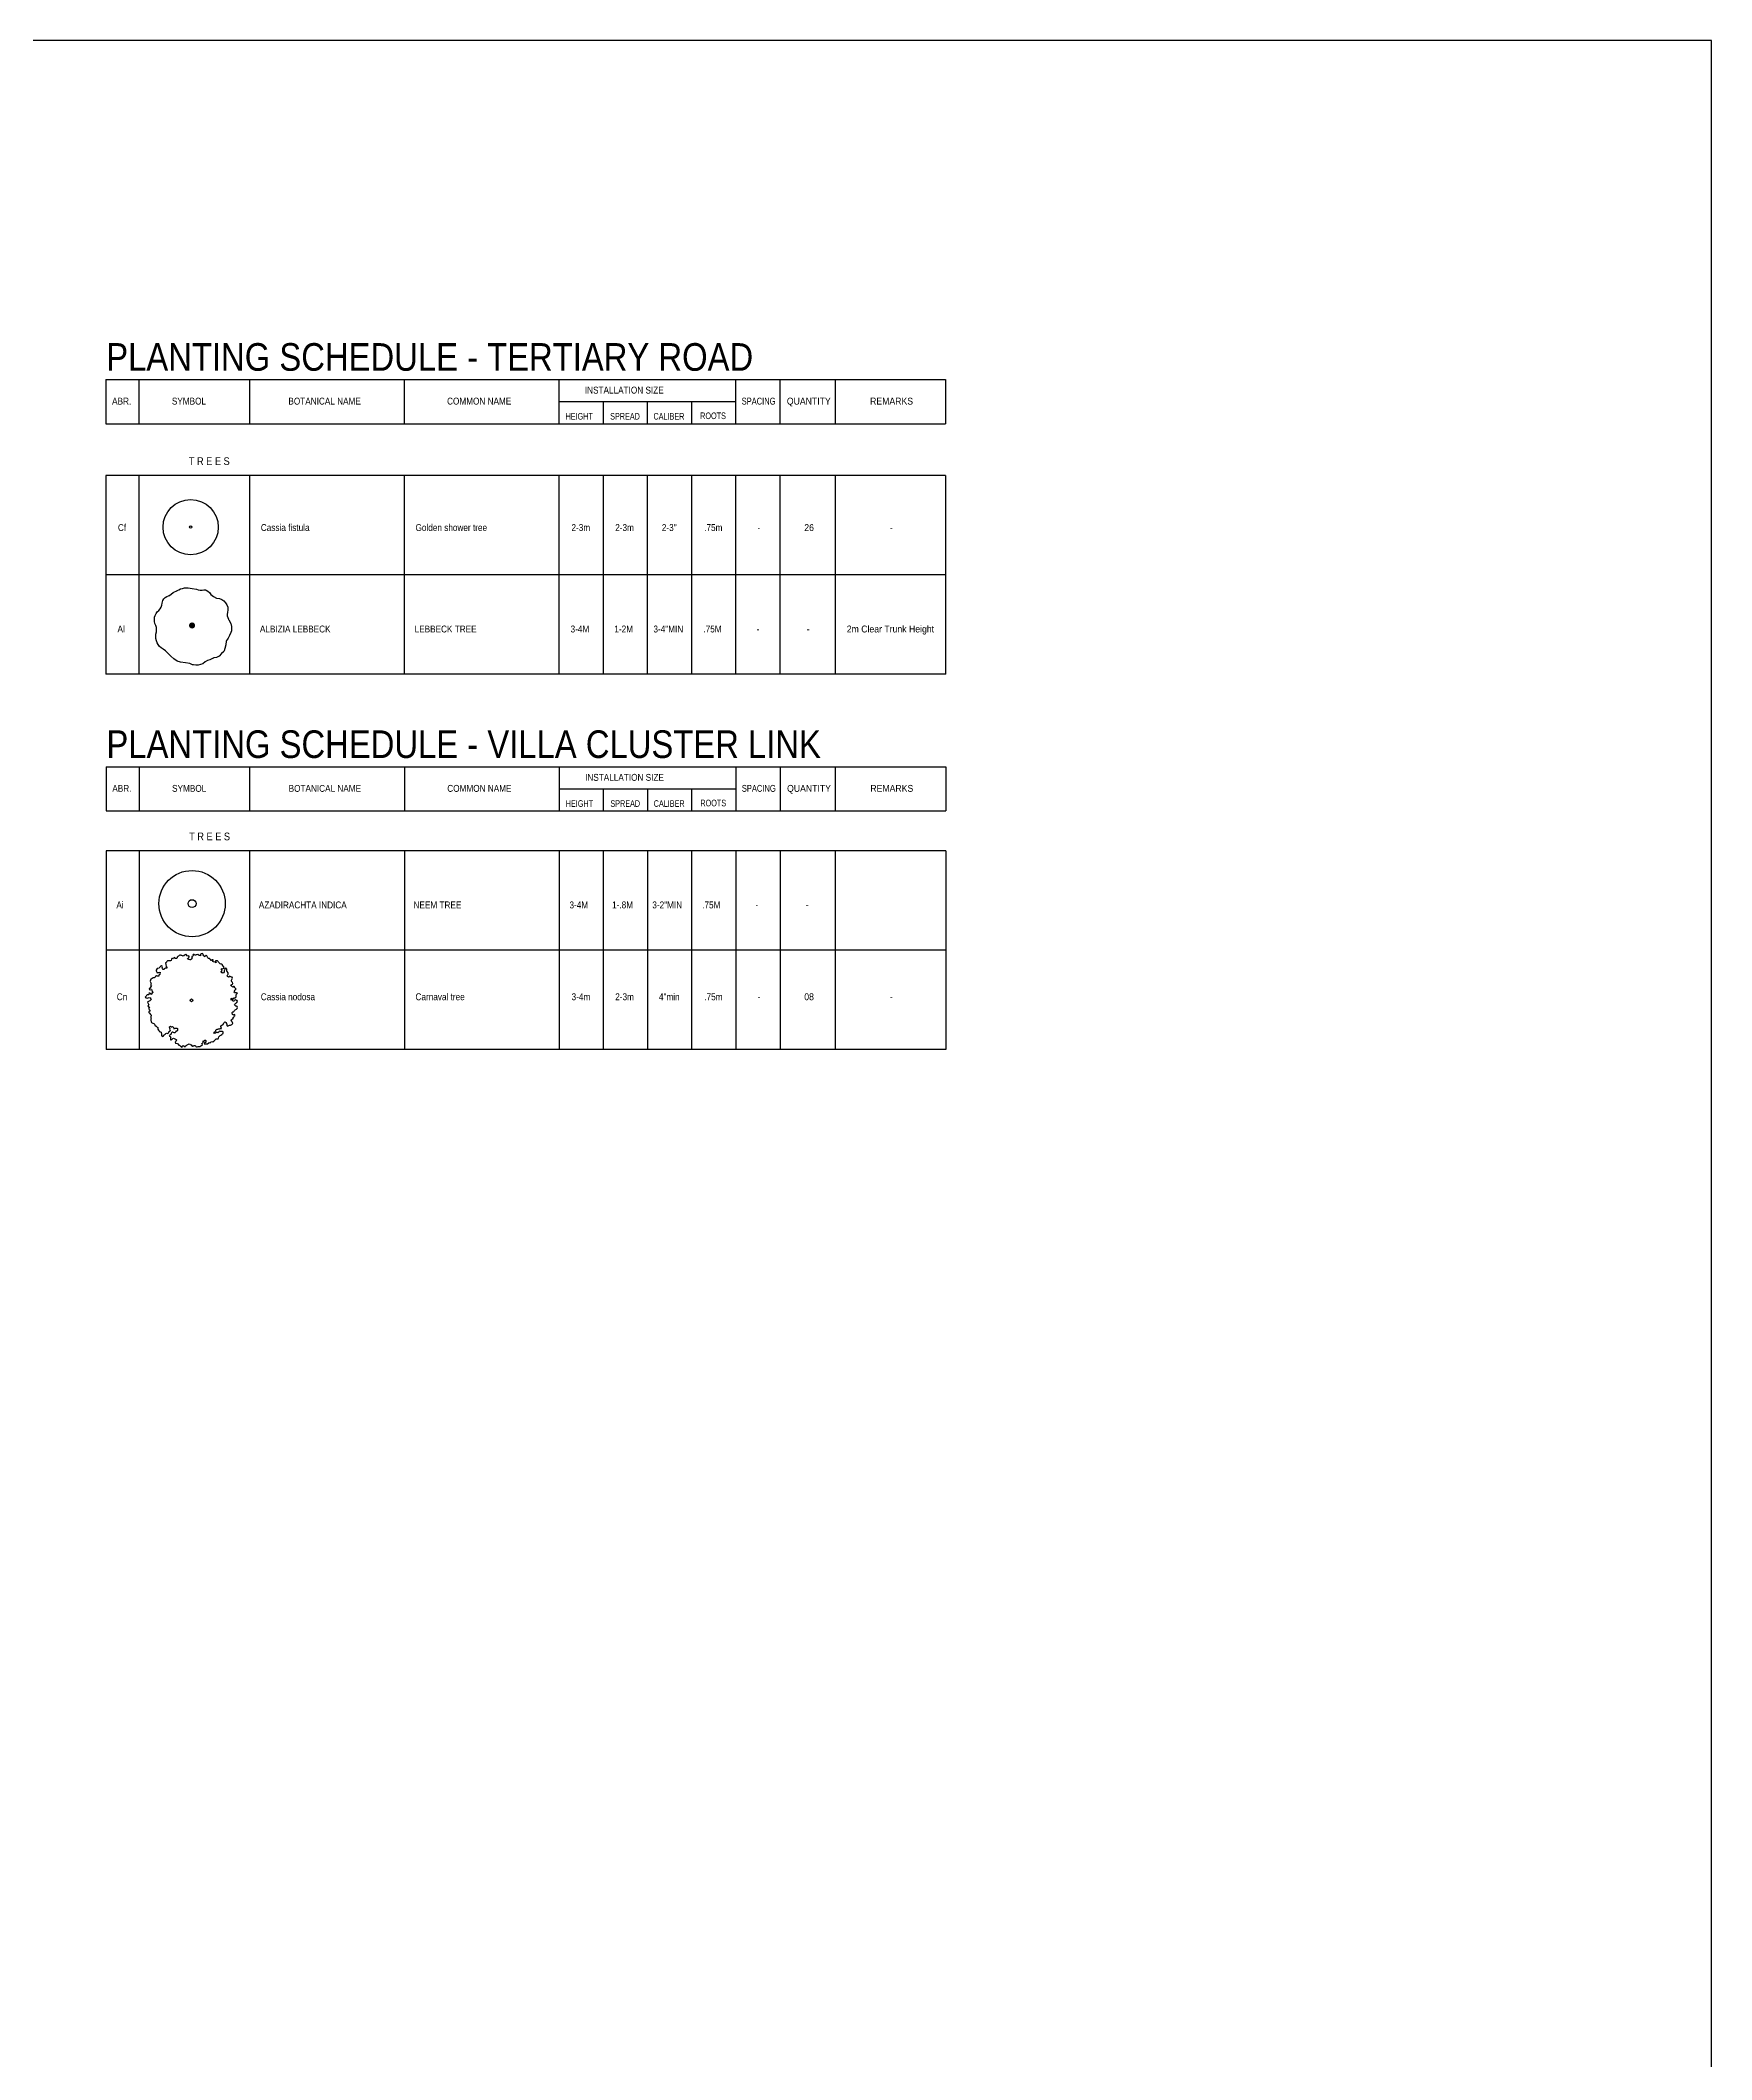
# Model space of a CAD drawing. Extents: x -2743 to -1606, y 314 to 679.
# Drawn here: x -2160.8 to -2009.5, y 495.9 to 678.6 of the extents above; entities that cross this region are included whole.
import ezdxf
from ezdxf.enums import TextEntityAlignment as Align

# ---------------------------------------------------------------- set-up
doc = ezdxf.new("R2010")
doc.units = 0
doc.header["$MEASUREMENT"] = 0
for name, color, linetype in [('L-PLNT-TAB', 1, 'Continuous'), ('L-PLNT-tree5m', 71, 'Continuous'), ('L-PLNT-tree6m', 71, 'Continuous'), ('L-PLNT-tree8m', 71, 'Continuous'), ('L-PLNT-trunk', 8, 'Continuous'), ('L-PLNT-txt', 54, 'Continuous')]:
    doc.layers.add(name, color=color, linetype=linetype)
doc.styles.add('PLNT-LEG', font='arial.ttf', dxfattribs={"width": 0.85})

# ---------------------------------------------------------------- blocks, each defined once
blk = doc.blocks.new('TABLE HEAD')
at = {"layer": 'L-PLNT-TAB'}
for p, q in [((0, 4000), (0, 0)), ((0, 4000), (76000, 4000)), ((3000, 4000), (3000, 0)), ((13000, 4000), (13000, 0)), ((27000, 4000), (27000, 0)), ((41000, 4000), (41000, 0)), ((57000, 4000), (57000, 0)), ((57000, 4000), (57000, 0)), ((61000, 4000), (61000, 0)), ((66000, 4000), (66000, 0)), ((76000, 4000), (76000, 0)), ((41000, 2000), (57000, 2000)), ((45000, 2000), (45000, 0)), ((49000, 2000), (49000, 0)), ((49000, 2000), (49000, 0)), ((53000, 2000), (53000, 0)), ((53000, 2000), (53000, 0)), ((0, 0), (76000, 0))]:
    blk.add_line(p, q, dxfattribs=at)
at = {"style": 'PLNT-LEG'}
for s, height, width, p in [('ABR.', 625, 0.85, (1439, 1729)), ('SYMBOL', 625, 0.85, (7527, 1729)), ('BOTANICAL NAME', 625, 0.85, (19806, 1729)), ('COMMON NAME', 625, 0.85, (33792, 1729)), ('SPACING', 625, 0.75, (59078, 1729)), ('QUANTITY', 625, 0.9, (63622, 1729)), ('REMARKS', 625, 0.9, (71114, 1729)), ('HEIGHT', 600, 0.75, (42844, 370)), ('SPREAD', 600, 0.75, (46992, 370)), ('CALIBER', 600, 0.75, (50966, 370)), ('ROOTS', 600, 0.75, (54958, 415))]:
    blk.add_text(s, height=height, dxfattribs=dict(at, width=width)).set_placement(p, align=Align.CENTER)
at = {"style": 'PLNT-LEG', "width": 0.85}
blk.add_text('INSTALLATION SIZE', height=625, dxfattribs=at).set_placement((46924, 3038), align=Align.MIDDLE_CENTER)
blk = doc.blocks.new('PL-TAB')
at = {"style": 'PLNT-LEG'}
for tag, width, p in [('ABRV.', 0.85, (1.44, 0)), ('SYMBOL', 0.85, (7.53, 0)), ('HEIGHT', 0.85, (42.96, 0)), ('SPREAD', 0.85, (46.92, 0)), ('CALIBER', 0.85, (50.97, 0)), ('ROOTS', 0.85, (54.96, 0)), ('SPACING', 0.75, (59.08, 0)), ('QUANTITY', 0.9, (63.62, 0)), ('REMARKS', 0.9, (69.21, 0))]:
    blk.add_attdef(tag, text='', height=0.625, dxfattribs=dict(at, width=width)).set_placement(p, align=Align.CENTER)
at = {"style": 'PLNT-LEG', "width": 0.85}
for tag, p in [('BOTANICAL-NAME', (14, 0)), ('COMMON-NAME', (28, 0))]:
    blk.add_attdef(tag, p, '', height=0.625, dxfattribs=at)
blk = doc.blocks.new('PL-tr5')
blk.add_circle((0, 0), 2.5)
at = {"layer": 'L-PLNT-trunk'}
blk.add_circle((0, 0), 0.107, dxfattribs=at)
blk = doc.blocks.new('LAFX-TREE-SIMP-004')
blk.add_lwpolyline([(-0.196, 0.457, -0.210627), (-0.001, 0.485), (0.058, 0.477, 0.176694), (0.155, 0.468), (0.163, 0.469, -0.184129), (0.185, 0.464), (0.205, 0.45), (0.227, 0.431), (0.247, 0.406), (0.281, 0.378), (0.318, 0.36, 0.060838), (0.325, 0.358, -0.487078), (0.464, 0.172, 0.209474), (0.478, 0.083, 0.093092), (0.481, 0.072), (0.506, 0.024), (0.515, -0.012, -0.051387), (0.516, -0.018), (0.517, -0.057, -0.083701), (0.515, -0.068), (0.507, -0.093), (0.492, -0.132), (0.475, -0.164), (0.455, -0.191, 0.120361), (0.449, -0.204), (0.441, -0.253), (0.431, -0.302), (0.421, -0.331, -0.149644), (0.41, -0.346), (0.384, -0.366), (0.355, -0.4), (0.32, -0.419), (0.284, -0.426, 0.058502), (0.277, -0.428), (0.232, -0.448), (0.204, -0.458), (0.172, -0.478), (0.139, -0.502, -0.168649), (0.018, -0.516, -0.115646), (0.004, -0.514), (-0.029, -0.5), (-0.085, -0.49), (-0.151, -0.481), (-0.195, -0.466), (-0.239, -0.439), (-0.278, -0.402), (-0.321, -0.357), (-0.347, -0.33), (-0.381, -0.31, -0.310355), (-0.474, -0.113, 0.160075), (-0.475, 0.002, -0.363749), (-0.436, 0.198, 0.22311), (-0.394, 0.293), (-0.384, 0.328, -0.190713), (-0.307, 0.389, 0.085466), (-0.297, 0.394), (-0.25, 0.431), (-0.189, 0.46)], format="xyb")
at = {"const_width": 0.0392}
blk.add_lwpolyline([(-0.02, 0, 1), (0.02, 0, 1)], format="xyb", close=True, dxfattribs=at)
blk = doc.blocks.new('LAFX-TREE-SIMP-201')
for radius in [0.5, 0.06]:
    blk.add_circle((0, 0), radius)
blk = doc.blocks.new('Pl-tr8-flower')
at = {"linetype": 'Continuous'}
blk.add_lwpolyline([(3.36, 2.06), (3.33, 2.1), (3.29, 2.15), (3.22, 2.11), (3.2, 2.17), (3.19, 2.24), (3.15, 2.28), (3.07, 2.33), (3.14, 2.38), (3.09, 2.45), (3, 2.43), (2.98, 2.36), (2.91, 2.29), (2.88, 2.35), (2.82, 2.34), (2.73, 2.34), (2.65, 2.39), (2.67, 2.45), (2.65, 2.54), (2.58, 2.59), (2.64, 2.62), (2.72, 2.6), (2.79, 2.63), (2.83, 2.68), (2.83, 2.68), (2.83, 2.68), (2.73, 2.69), (2.72, 2.8), (2.75, 2.86), (2.8, 2.91), (2.78, 2.98), (2.76, 3.06), (2.72, 3.18), (2.66, 3.16), (2.62, 3.11), (2.55, 3.09), (2.53, 2.99), (2.51, 2.91), (2.42, 2.87), (2.31, 2.87), (2.25, 2.86), (2.23, 2.92), (2.23, 3.05), (2.24, 3.16), (2.25, 3.23), (2.25, 3.29), (2.18, 3.29), (2.12, 3.31), (2.05, 3.32), (1.98, 3.35), (1.97, 3.46), (1.87, 3.46), (1.79, 3.4), (1.75, 3.45), (1.75, 3.51), (1.68, 3.55), (1.61, 3.56), (1.54, 3.56), (1.48, 3.57), (1.48, 3.7), (1.43, 3.75), (1.34, 3.75), (1.18, 3.73), (1.11, 3.73), (1.02, 3.83), (0.95, 3.87), (0.89, 3.9), (0.85, 3.95), (0.76, 4.01), (0.62, 4.08), (0.56, 4.09), (0.45, 4.03), (0.36, 3.98), (0.29, 3.97), (0.19, 3.98), (0.12, 4), (0.07, 3.94), (0, 3.93), (-0.08, 3.94), (-0.14, 3.91), (-0.2, 3.95), (-0.25, 4), (-0.38, 4), (-0.45, 4), (-0.52, 4.02), (-0.61, 3.95), (-0.67, 3.93), (-0.85, 4.02), (-0.94, 4.08), (-1.01, 4.07), (-1.06, 4.03), (-1.08, 3.97), (-1.03, 3.92), (-1.02, 3.85), (-1.02, 3.74), (-1.02, 3.65), (-1.04, 3.59), (-1.09, 3.55), (-1.1, 3.47), (-1.11, 3.4), (-1.07, 3.35), (-1.03, 3.28), (-1.06, 3.22), (-1.04, 3.16), (-0.98, 3.16), (-0.93, 3.1), (-0.85, 3.06), (-0.78, 3.06), (-0.73, 3.01), (-0.74, 2.92), (-0.81, 2.9), (-0.86, 2.85), (-0.88, 2.79), (-0.95, 2.77), (-1.04, 2.78), (-1.11, 2.81), (-1.14, 2.75), (-1.16, 2.66), (-1.22, 2.57), (-1.3, 2.54), (-1.39, 2.61), (-1.43, 2.66), (-1.44, 2.72), (-1.4, 2.79), (-1.44, 2.83), (-1.46, 2.96), (-1.41, 3.01), (-1.36, 3.05), (-1.3, 3.09), (-1.26, 3.13), (-1.28, 3.19), (-1.31, 3.25), (-1.35, 3.31), (-1.34, 3.37), (-1.35, 3.45), (-1.35, 3.51), (-1.41, 3.54), (-1.47, 3.5), (-1.54, 3.49), (-1.58, 3.55), (-1.63, 3.58), (-1.67, 3.63), (-1.74, 3.65), (-1.78, 3.61), (-1.77, 3.55), (-1.77, 3.47), (-1.77, 3.41), (-1.77, 3.34), (-1.83, 3.32), (-1.89, 3.29), (-2, 3.22), (-2.07, 3.22), (-2.13, 3.35), (-2.14, 3.44), (-2.24, 3.46), (-2.36, 3.38), (-2.43, 3.33), (-2.51, 3.35), (-2.57, 3.34), (-2.62, 3.29), (-2.82, 3.27), (-2.89, 3.25), (-2.88, 3.19), (-2.82, 3.14), (-2.82, 3.05), (-2.89, 3.01), (-3.02, 2.98), (-3.02, 2.91), (-2.98, 2.85), (-3.01, 2.79), (-2.98, 2.72), (-3.01, 2.66), (-3.01, 2.6), (-3.02, 2.53), (-3.08, 2.5), (-3.14, 2.49), (-3.2, 2.44), (-3.31, 2.43), (-3.38, 2.42), (-3.42, 2.35), (-3.4, 2.29), (-3.47, 2.2), (-3.47, 2.2), (-3.52, 2.16), (-3.58, 2.18), (-3.64, 2.14), (-3.68, 2.09), (-3.71, 2.03), (-3.73, 1.97), (-3.79, 1.93), (-3.81, 1.87), (-3.81, 1.8), (-3.81, 1.71), (-3.81, 1.61), (-3.74, 1.6), (-3.68, 1.58), (-3.69, 1.52), (-3.68, 1.44), (-3.63, 1.39), (-3.58, 1.35), (-3.64, 1.31), (-3.63, 1.24), (-3.59, 1.17), (-3.7, 1.13), (-3.75, 1.17), (-3.8, 1.22), (-3.8, 1.38), (-3.84, 1.43), (-3.89, 1.38), (-3.92, 1.32), (-3.96, 1.26), (-4.01, 1.19), (-4.02, 1.05), (-4.03, 0.99), (-4.08, 0.95), (-4.08, 0.82), (-4.08, 0.74), (-4.15, 0.7), (-4.17, 0.59), (-4.15, 0.47), (-4.14, 0.37), (-4.14, 0.3), (-4.2, 0.21), (-4.22, 0.15), (-4.2, 0.09), (-4.14, -0.01), (-4.12, -0.13), (-4.1, -0.19), (-4.12, -0.26), (-4.12, -0.34), (-4.12, -0.44), (-4.11, -0.5), (-4.07, -0.56), (-4, -0.58), (-3.94, -0.57), (-3.9, -0.51), (-3.86, -0.46), (-3.81, -0.41), (-3.76, -0.36), (-3.77, -0.3), (-3.78, -0.2), (-3.79, -0.14), (-3.73, -0.11), (-3.68, -0.06), (-3.68, 0.04), (-3.65, 0.14), (-3.59, 0.15), (-3.54, 0.09), (-3.54, -0.03), (-3.54, -0.11), (-3.5, -0.16), (-3.48, -0.23), (-3.49, -0.3), (-3.52, -0.36), (-3.54, -0.43), (-3.59, -0.48), (-3.6, -0.56), (-3.65, -0.61), (-3.67, -0.67), (-3.58, -0.7), (-3.5, -0.71), (-3.45, -0.75), (-3.44, -0.87), (-3.46, -0.97), (-3.48, -1.03), (-3.42, -1.05), (-3.42, -1.12), (-3.39, -1.18), (-3.37, -1.24), (-3.43, -1.28), (-3.5, -1.31), (-3.56, -1.27), (-3.62, -1.3), (-3.69, -1.25), (-3.74, -1.2), (-3.82, -1.22), (-3.84, -1.34), (-3.87, -1.4), (-3.92, -1.49), (-3.93, -1.61), (-3.92, -1.73), (-3.84, -1.77), (-3.7, -1.79), (-3.6, -1.8), (-3.56, -1.86), (-3.57, -1.96), (-3.61, -2.01), (-3.57, -2.06), (-3.52, -2.1), (-3.52, -2.17), (-3.52, -2.17), (-3.48, -2.22), (-3.47, -2.29), (-3.47, -2.35), (-3.41, -2.36), (-3.34, -2.34), (-3.34, -2.26), (-3.33, -2.19), (-3.22, -2.23), (-3.16, -2.23), (-3.1, -2.29), (-3.08, -2.36), (-3.12, -2.41), (-3.11, -2.52), (-3.08, -2.58), (-3.07, -2.65), (-3.08, -2.72), (-3.08, -2.8), (-3.08, -2.88), (-3.03, -2.96), (-2.93, -2.99), (-2.88, -2.95), (-2.83, -2.9), (-2.73, -2.89), (-2.66, -2.89), (-2.63, -2.95), (-2.62, -3.06), (-2.62, -3.12), (-2.62, -3.19), (-2.58, -3.29), (-2.5, -3.31), (-2.45, -3.27), (-2.39, -3.25), (-2.33, -3.23), (-2.33, -3.16), (-2.34, -3.09), (-2.35, -3.02), (-2.34, -2.96), (-2.22, -2.98), (-2.15, -2.99), (-2.14, -2.91), (-2.02, -2.98), (-2.02, -3.04), (-2.13, -3.1), (-2.18, -3.14), (-2.13, -3.22), (-2.18, -3.31), (-2.19, -3.38), (-2.16, -3.45), (-2.12, -3.49), (-2.05, -3.51), (-1.99, -3.61), (-1.98, -3.71), (-1.89, -3.68), (-1.84, -3.58), (-1.81, -3.53), (-1.7, -3.56), (-1.68, -3.64), (-1.61, -3.66), (-1.6, -3.73), (-1.61, -3.79), (-1.63, -3.85), (-1.55, -3.84), (-1.48, -3.83), (-1.42, -3.84), (-1.31, -3.84), (-1.27, -3.79), (-1.29, -3.72), (-1.18, -3.7), (-1.13, -3.66), (-1.06, -3.67), (-1.03, -3.73), (-1.06, -3.79), (-1.06, -3.79), (-1.07, -3.85), (-1.03, -3.9), (-0.92, -3.96), (-0.85, -3.95), (-0.78, -3.95), (-0.72, -4.01), (-0.66, -4.11), (-0.62, -4.17), (-0.54, -4.2), (-0.49, -4.16), (-0.43, -4.14), (-0.37, -4.12), (-0.31, -4.09), (-0.32, -4.03), (-0.36, -3.98), (-0.3, -3.95), (-0.29, -3.89), (-0.16, -3.91), (-0.14, -3.97), (-0.1, -4.03), (-0.08, -4.08), (0.02, -4.15), (0.14, -4.16), (0.2, -4.14), (0.27, -4.2), (0.32, -4.26), (0.42, -4.26), (0.49, -4.26), (0.49, -4.18), (0.41, -4.09), (0.39, -4.03), (0.36, -3.97), (0.29, -3.9), (0.23, -3.85), (0.24, -3.76), (0.3, -3.74), (0.34, -3.68), (0.44, -3.68), (0.48, -3.74), (0.46, -3.8), (0.52, -3.85), (0.59, -3.84), (0.65, -3.88), (0.64, -3.95), (0.58, -3.99), (0.59, -4.05), (0.57, -4.11), (0.67, -4.16), (0.74, -4.15), (0.85, -4.16), (0.9, -4.17), (0.98, -4.15), (1.02, -4.11), (1.07, -4.06), (1.2, -4.04), (1.31, -4.04), (1.38, -4.04), (1.46, -4.03), (1.51, -3.97), (1.55, -3.92), (1.55, -3.85), (1.44, -3.84), (1.37, -3.84), (1.43, -3.81), (1.5, -3.81), (1.51, -3.74), (1.59, -3.7), (1.65, -3.66), (1.71, -3.68), (1.69, -3.74), (1.76, -3.77), (1.81, -3.71), (1.83, -3.59), (1.98, -3.59), (2.05, -3.57), (2.09, -3.51), (2.2, -3.5), (2.31, -3.51), (2.38, -3.52), (2.45, -3.5), (2.46, -3.39), (2.41, -3.33), (2.54, -3.32), (2.66, -3.32), (2.75, -3.34), (2.81, -3.32), (2.84, -3.24), (2.84, -3.17), (2.79, -3.12), (2.74, -3.06), (2.79, -3.02), (2.84, -2.97), (2.92, -2.97), (2.99, -2.98), (2.99, -2.92), (3.02, -2.86), (3.04, -2.8), (3.04, -2.8), (3.06, -2.74), (3.1, -2.68), (3.17, -2.67), (3.23, -2.63), (3.2, -2.57), (3.14, -2.55), (3.14, -2.41), (3.1, -2.36), (3.03, -2.35), (3, -2.23), (2.97, -2.16), (3, -2.1), (3.08, -2.06), (3.13, -2.02), (3.15, -1.96), (3.22, -1.97), (3.23, -2.06), (3.23, -2.14), (3.27, -2.2), (3.33, -2.23), (3.38, -2.19), (3.41, -2.13), (3.47, -2.09), (3.53, -2.11), (3.61, -2.08), (3.64, -2.01), (3.64, -1.87), (3.65, -1.8), (3.71, -1.77), (3.77, -1.73), (3.8, -1.67), (3.86, -1.65), (3.91, -1.61), (3.91, -1.53), (3.91, -1.45), (3.93, -1.39), (3.91, -1.32), (3.86, -1.27), (3.83, -1.21), (3.86, -1.15), (3.9, -1.1), (3.97, -1.1), (4.03, -1.08), (4.03, -1.01), (3.99, -0.96), (4.05, -0.91), (4.08, -0.85), (4.06, -0.79), (3.98, -0.69), (3.98, -0.63), (4.02, -0.57), (4.07, -0.52), (4.12, -0.48), (4.16, -0.41), (4.15, -0.33), (4.11, -0.27), (4.09, -0.21), (4.11, -0.15), (4, -0.09), (3.82, -0.01), (3.71, 0.01), (3.65, 0.03), (3.69, 0.09), (3.73, 0.15), (3.74, 0.25), (3.74, 0.32), (3.78, 0.37), (3.89, 0.37), (3.97, 0.35), (4, 0.28), (4.06, 0.25), (4.11, 0.3), (4.12, 0.4), (4.11, 0.52), (4.08, 0.58), (4.15, 0.72), (4.17, 0.77), (4.1, 0.91), (4.05, 0.95), (3.98, 0.96), (3.92, 0.99), (3.85, 0.99), (3.84, 0.91), (3.8, 0.85), (3.76, 0.8), (3.75, 0.74), (3.69, 0.79), (3.65, 0.84), (3.59, 0.86), (3.6, 0.93), (3.58, 1), (3.53, 1.06), (3.56, 1.12), (3.61, 1.16), (3.67, 1.2), (3.68, 1.3), (3.66, 1.36), (3.63, 1.42), (3.66, 1.49), (3.71, 1.54), (3.71, 1.62), (3.71, 1.8), (3.71, 1.87), (3.65, 1.91), (3.61, 1.96), (3.54, 1.98), (3.47, 1.98), (3.41, 2.01)], close=True, dxfattribs=at)
blk.add_circle((0, 0), 0.125, dxfattribs=at)

msp = doc.modelspace()

# ---------------------------------------------------------------- linework, layer by layer
msp.add_lwpolyline([(-2009.54, 678.63), (-2742.63, 678.63), (-2742.63, 313.67), (-2009.54, 313.67)], close=True)
at = {"layer": 'L-PLNT-TAB'}
for points in [[(-2078.87, 639.26), (-2154.87, 639.26)], [(-2154.87, 639.26), (-2154.86, 621.28)], [(-2151.87, 639.26), (-2151.87, 621.28)], [(-2141.87, 639.26), (-2141.87, 621.28)], [(-2127.87, 639.26), (-2127.87, 621.28)], [(-2113.87, 639.26), (-2113.87, 621.28)], [(-2109.87, 639.26), (-2109.87, 621.28)], [(-2105.87, 639.26), (-2105.87, 621.28)], [(-2101.87, 639.26), (-2101.87, 621.28)], [(-2097.87, 639.26), (-2097.87, 621.28)], [(-2093.87, 639.26), (-2093.87, 621.28)], [(-2088.87, 639.26), (-2088.87, 621.28)], [(-2078.87, 639.26), (-2078.87, 621.28)], [(-2078.87, 630.26), (-2154.87, 630.26)], [(-2078.86, 621.28), (-2154.86, 621.28)], [(-2078.85, 605.3), (-2154.85, 605.3)], [(-2154.85, 605.3), (-2154.84, 587.32)], [(-2151.85, 605.3), (-2151.85, 587.32)], [(-2141.85, 605.3), (-2141.85, 587.32)], [(-2127.85, 605.3), (-2127.85, 587.32)], [(-2113.85, 605.3), (-2113.85, 587.32)], [(-2109.85, 605.3), (-2109.85, 587.32)], [(-2105.85, 605.3), (-2105.85, 587.32)], [(-2101.85, 605.3), (-2101.85, 587.32)], [(-2097.85, 605.3), (-2097.85, 587.32)], [(-2093.85, 605.3), (-2093.85, 587.32)], [(-2088.85, 605.3), (-2088.85, 587.32)], [(-2078.85, 605.3), (-2078.85, 587.32)], [(-2078.85, 596.3), (-2154.85, 596.3)], [(-2078.84, 587.32), (-2154.84, 587.32)]]:
    msp.add_lwpolyline(points, dxfattribs=at)

# ---------------------------------------------------------------- block references
at = {"layer": 'L-PLNT-tree5m'}
msp.add_blockref('PL-tr5', (-2147.19, 634.58), dxfattribs=at)
at = {"layer": 'L-PLNT-tree6m'}
for name, p, xscale, yscale, zscale in [('LAFX-TREE-SIMP-004', (-2147.06, 625.68), 6.904120180964134, 6.904120180964134, 6.904120180964134), ('LAFX-TREE-SIMP-201', (-2147.06, 600.51), 5.998190588692099, 5.998190588692099, 5.998190588692099)]:
    msp.add_blockref(name, p, dxfattribs=dict(at, xscale=xscale, yscale=yscale, zscale=zscale))
at = {"layer": 'L-PLNT-tree8m', "rotation": 126.8006191824378}
msp.add_blockref('Pl-tr8-flower', (-2147.12, 591.76), dxfattribs=at)
at = {"layer": 'L-PLNT-txt', "xscale": 0.001000000047497451, "yscale": 0.001000000047497451, "zscale": 0.001000000047497451}
for p in [(-2154.87, 643.94), (-2154.85, 608.9)]:
    msp.add_blockref('TABLE HEAD', p, dxfattribs=at)
at = {"layer": 'L-PLNT-txt'}
ref = msp.add_blockref('PL-TAB', (-2154.84, 634.23), dxfattribs=at)
ref.add_attrib('REMARKS', '-', dxfattribs={"layer": '0', "height": 0.625, "rotation": 360, "style": 'PLNT-LEG', "width": 0.9}).set_placement((-2083.78, 634.23), align=Align.CENTER)
ref.add_attrib('QUANTITY', '26', dxfattribs={"layer": '0', "height": 0.625, "rotation": 360, "style": 'PLNT-LEG', "width": 0.9}).set_placement((-2091.22, 634.23), align=Align.CENTER)
ref.add_attrib('SPACING', '-', dxfattribs={"layer": '0', "height": 0.625, "rotation": 360, "style": 'PLNT-LEG', "width": 0.75}).set_placement((-2095.77, 634.23), align=Align.CENTER)
ref.add_attrib('ROOTS', '.75m', dxfattribs={"layer": '0', "height": 0.625, "rotation": 360, "style": 'PLNT-LEG', "width": 0.85}).set_placement((-2099.89, 634.23), align=Align.CENTER)
ref.add_attrib('CALIBER', '2-3"', dxfattribs={"layer": '0', "height": 0.625, "rotation": 360, "style": 'PLNT-LEG', "width": 0.85}).set_placement((-2103.88, 634.23), align=Align.CENTER)
ref.add_attrib('SPREAD', '2-3m', dxfattribs={"layer": '0', "height": 0.625, "rotation": 360, "style": 'PLNT-LEG', "width": 0.85}).set_placement((-2107.92, 634.23), align=Align.CENTER)
ref.add_attrib('HEIGHT', '2-3m', dxfattribs={"layer": '0', "height": 0.625, "rotation": 360, "style": 'PLNT-LEG', "width": 0.85}).set_placement((-2111.88, 634.23), align=Align.CENTER)
ref.add_attrib('COMMON-NAME', 'Golden shower tree', (-2126.84, 634.23), dxfattribs={"layer": '0', "height": 0.625, "rotation": 360, "style": 'PLNT-LEG', "width": 0.85})
ref.add_attrib('BOTANICAL-NAME', 'Cassia fistula', (-2140.84, 634.23), dxfattribs={"layer": '0', "height": 0.625, "rotation": 360, "style": 'PLNT-LEG', "width": 0.85})
ref.add_attrib('ABRV.', 'Cf', dxfattribs={"layer": '0', "height": 0.625, "rotation": 360, "style": 'PLNT-LEG', "width": 0.85}).set_placement((-2153.4, 634.23), align=Align.CENTER)
ref = msp.add_blockref('PL-TAB', (-2154.92, 625.05), dxfattribs=at)
ref.add_attrib('REMARKS', '2m Clear Trunk Height', dxfattribs={"layer": '0', "height": 0.625, "rotation": 360, "style": 'PLNT-LEG', "width": 0.9}).set_placement((-2083.86, 625.05), align=Align.CENTER)
ref.add_attrib('QUANTITY', '-', dxfattribs={"layer": '0', "height": 0.625, "rotation": 360, "style": 'PLNT-LEG', "width": 0.9}).set_placement((-2091.3, 625.05), align=Align.CENTER)
ref.add_attrib('SPACING', '-', dxfattribs={"layer": '0', "height": 0.625, "rotation": 360, "style": 'PLNT-LEG', "width": 0.75}).set_placement((-2095.84, 625.05), align=Align.CENTER)
ref.add_attrib('ROOTS', '.75M', dxfattribs={"layer": '0', "height": 0.625, "rotation": 360, "style": 'PLNT-LEG', "width": 0.85}).set_placement((-2099.96, 625.05), align=Align.CENTER)
ref.add_attrib('CALIBER', '3-4"MIN', dxfattribs={"layer": '0', "height": 0.625, "rotation": 360, "style": 'PLNT-LEG', "width": 0.85}).set_placement((-2103.96, 625.05), align=Align.CENTER)
ref.add_attrib('SPREAD', '1-2M', dxfattribs={"layer": '0', "height": 0.625, "rotation": 360, "style": 'PLNT-LEG', "width": 0.85}).set_placement((-2108, 625.05), align=Align.CENTER)
ref.add_attrib('HEIGHT', '3-4M', dxfattribs={"layer": '0', "height": 0.625, "rotation": 360, "style": 'PLNT-LEG', "width": 0.85}).set_placement((-2111.96, 625.05), align=Align.CENTER)
ref.add_attrib('COMMON-NAME', 'LEBBECK TREE', (-2126.92, 625.05), dxfattribs={"layer": '0', "height": 0.625, "rotation": 360, "style": 'PLNT-LEG', "width": 0.85})
ref.add_attrib('BOTANICAL-NAME', 'ALBIZIA LEBBECK', (-2140.92, 625.05), dxfattribs={"layer": '0', "height": 0.625, "rotation": 360, "style": 'PLNT-LEG', "width": 0.85})
ref.add_attrib('ABRV.', 'Al', dxfattribs={"layer": '0', "height": 0.625, "rotation": 360, "style": 'PLNT-LEG', "width": 0.85}).set_placement((-2153.48, 625.05), align=Align.CENTER)
ref = msp.add_blockref('PL-TAB', (-2155.02, 600.08), dxfattribs=at)
ref.add_attrib('QUANTITY', '-', dxfattribs={"layer": '0', "height": 0.625, "rotation": 360, "style": 'PLNT-LEG', "width": 0.9}).set_placement((-2091.4, 600.08), align=Align.CENTER)
ref.add_attrib('SPACING', '-', dxfattribs={"layer": '0', "height": 0.625, "rotation": 360, "style": 'PLNT-LEG', "width": 0.75}).set_placement((-2095.95, 600.08), align=Align.CENTER)
ref.add_attrib('ROOTS', '.75M', dxfattribs={"layer": '0', "height": 0.625, "rotation": 360, "style": 'PLNT-LEG', "width": 0.85}).set_placement((-2100.07, 600.08), align=Align.CENTER)
ref.add_attrib('CALIBER', '3-2"MIN', dxfattribs={"layer": '0', "height": 0.625, "rotation": 360, "style": 'PLNT-LEG', "width": 0.85}).set_placement((-2104.06, 600.08), align=Align.CENTER)
ref.add_attrib('SPREAD', '1-.8M', dxfattribs={"layer": '0', "height": 0.625, "rotation": 360, "style": 'PLNT-LEG', "width": 0.85}).set_placement((-2108.1, 600.08), align=Align.CENTER)
ref.add_attrib('HEIGHT', '3-4M', dxfattribs={"layer": '0', "height": 0.625, "rotation": 360, "style": 'PLNT-LEG', "width": 0.85}).set_placement((-2112.06, 600.08), align=Align.CENTER)
ref.add_attrib('COMMON-NAME', 'NEEM TREE', (-2127.02, 600.08), dxfattribs={"layer": '0', "height": 0.625, "rotation": 360, "style": 'PLNT-LEG', "width": 0.85})
ref.add_attrib('BOTANICAL-NAME', 'AZADIRACHTA INDICA', (-2141.02, 600.08), dxfattribs={"layer": '0', "height": 0.625, "rotation": 360, "style": 'PLNT-LEG', "width": 0.85})
ref.add_attrib('ABRV.', 'Ai', dxfattribs={"layer": '0', "height": 0.625, "rotation": 360, "style": 'PLNT-LEG', "width": 0.85}).set_placement((-2153.58, 600.08), align=Align.CENTER)
ref = msp.add_blockref('PL-TAB', (-2154.84, 591.77), dxfattribs=at)
ref.add_attrib('REMARKS', '-', dxfattribs={"layer": '0', "height": 0.625, "rotation": 360, "style": 'PLNT-LEG', "width": 0.9}).set_placement((-2083.78, 591.77), align=Align.CENTER)
ref.add_attrib('QUANTITY', '08', dxfattribs={"layer": '0', "height": 0.625, "rotation": 360, "style": 'PLNT-LEG', "width": 0.9}).set_placement((-2091.22, 591.77), align=Align.CENTER)
ref.add_attrib('SPACING', '-', dxfattribs={"layer": '0', "height": 0.625, "rotation": 360, "style": 'PLNT-LEG', "width": 0.75}).set_placement((-2095.76, 591.77), align=Align.CENTER)
ref.add_attrib('ROOTS', '.75m', dxfattribs={"layer": '0', "height": 0.625, "rotation": 360, "style": 'PLNT-LEG', "width": 0.85}).set_placement((-2099.88, 591.77), align=Align.CENTER)
ref.add_attrib('CALIBER', '4"min', dxfattribs={"layer": '0', "height": 0.625, "rotation": 360, "style": 'PLNT-LEG', "width": 0.85}).set_placement((-2103.87, 591.77), align=Align.CENTER)
ref.add_attrib('SPREAD', '2-3m', dxfattribs={"layer": '0', "height": 0.625, "rotation": 360, "style": 'PLNT-LEG', "width": 0.85}).set_placement((-2107.92, 591.77), align=Align.CENTER)
ref.add_attrib('HEIGHT', '3-4m', dxfattribs={"layer": '0', "height": 0.625, "rotation": 360, "style": 'PLNT-LEG', "width": 0.85}).set_placement((-2111.87, 591.77), align=Align.CENTER)
ref.add_attrib('COMMON-NAME', 'Carnaval tree', (-2126.84, 591.77), dxfattribs={"layer": '0', "height": 0.625, "rotation": 360, "style": 'PLNT-LEG', "width": 0.85})
ref.add_attrib('BOTANICAL-NAME', 'Cassia nodosa', (-2140.84, 591.77), dxfattribs={"layer": '0', "height": 0.625, "rotation": 360, "style": 'PLNT-LEG', "width": 0.85})
ref.add_attrib('ABRV.', 'Cn', dxfattribs={"layer": '0', "height": 0.625, "rotation": 360, "style": 'PLNT-LEG', "width": 0.85}).set_placement((-2153.4, 591.77), align=Align.CENTER)

# ---------------------------------------------------------------- texts
at = {"layer": 'L-PLNT-txt', "style": 'PLNT-LEG', "width": 0.85}
for s, height, p in [('PLANTING SCHEDULE - TERTIARY ROAD ', 2.5, (-2154.83, 648.73)), ('T R E E S', 0.7, (-2147.35, 640.2)), ('PLANTING SCHEDULE - VILLA CLUSTER LINK ', 2.5, (-2154.81, 613.69)), ('T R E E S', 0.7, (-2147.32, 606.24))]:
    msp.add_text(s, height=height, rotation=360, dxfattribs=at).set_placement(p)

doc.saveas('drawing.dxf')
